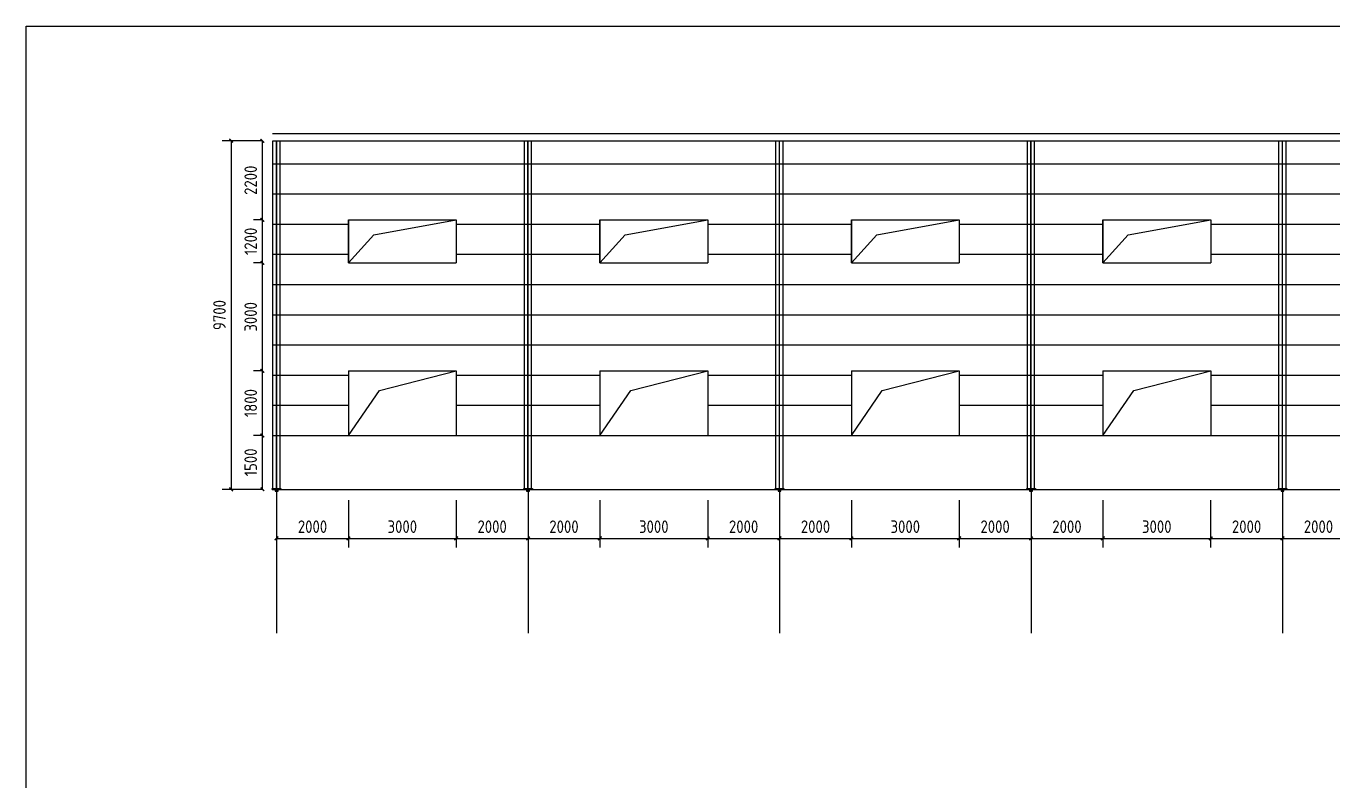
# Model space of a CAD drawing. Extents: x 102162 to 621267, y -39398 to 328893.
# Drawn here: x 102162 to 138533, y 181102 to 202102 of the extents above; entities that cross this region are included whole.
import ezdxf

# ---------------------------------------------------------------- set-up
doc = ezdxf.new("R2010")
doc.units = 0
doc.header["$LTSCALE"] = 1000
doc.header["$MEASUREMENT"] = 0
doc.layers.add('AXIS', color=3, linetype='Continuous')
doc.layers.add('DOTE', color=1, linetype='Continuous')
doc.styles.get("Standard").update_dxf_attribs({"font": 'gbenor.shx', "bigfont": 'gbcbig.shx'})
doc.dimstyles.get("Standard").update_dxf_attribs({"dimscale": 100, "dimtxt": 3.5, "dimasz": 1, "dimexe": 2.5, "dimexo": 3, "dimgap": 1.5, "dimtad": 1, "dimdec": 0, "dimzin": 0, "dimdsep": 46, "dimtxsty": 'Standard', "dimblk": 'ARCHTICK', "dimcen": 0.09, "dimadec": 0, "dimazin": 0, "dimtfac": 1, "dimtdec": 0, "dimtix": 1, "dimtmove": 2, "dimatfit": 3, "dimfxl": 1, "dimtolj": 1, "dimtzin": 0, "dimarcsym": 0})

# ---------------------------------------------------------------- blocks, each defined once
blk = doc.blocks.new('_ArchTick')
at = {"color": 0, "linetype": 'ByBlock', "const_width": 0.4}
blk.add_lwpolyline([(-0.5, -0.5), (0.5, 0.5)], dxfattribs=at)
blk = doc.blocks.new('*D3242')
at = {"color": 0, "lineweight": -2}
for p, q in [((108732, 190713), (108487, 190713)), ((108737, 189213), (108737, 190713)), ((108712, 189213), (108487, 189213))]:
    blk.add_line(p, q, dxfattribs=at)
at = {"layer": 'Defpoints', "color": 0}
for p in [(108737, 190713), (109032, 190713), (109012, 189213)]:
    blk.add_point(p, dxfattribs=at)
at = {"color": 0, "lineweight": -2, "xscale": 100, "yscale": 100, "zscale": 100}
for p, rotation in [((108737, 190713), 90), ((108737, 189213), 270)]:
    blk.add_blockref('_ArchTick', p, dxfattribs=dict(at, rotation=rotation))
at = {"color": 0, "insert": (108412, 189963), "char_height": 350, "attachment_point": 5, "rotation": 90}
blk.add_mtext('\\A1;1500', dxfattribs=at)
blk = doc.blocks.new('*D3243')
at = {"color": 0, "lineweight": -2}
for p, q in [((108732, 192513), (108487, 192513)), ((108737, 190713), (108737, 192513)), ((108732, 190713), (108487, 190713))]:
    blk.add_line(p, q, dxfattribs=at)
at = {"layer": 'Defpoints', "color": 0}
for p in [(108737, 192513), (109032, 192513), (109032, 190713)]:
    blk.add_point(p, dxfattribs=at)
at = {"color": 0, "lineweight": -2, "xscale": 100, "yscale": 100, "zscale": 100}
for p, rotation in [((108737, 192513), 90), ((108737, 190713), 270)]:
    blk.add_blockref('_ArchTick', p, dxfattribs=dict(at, rotation=rotation))
at = {"color": 0, "insert": (108412, 191613), "char_height": 350, "attachment_point": 5, "rotation": 90}
blk.add_mtext('\\A1;1800', dxfattribs=at)
blk = doc.blocks.new('*D3204')
at = {"color": 0, "lineweight": -2}
for p, q in [((108732, 195513), (108487, 195513)), ((108737, 192513), (108737, 195513)), ((108732, 192513), (108487, 192513))]:
    blk.add_line(p, q, dxfattribs=at)
at = {"layer": 'Defpoints', "color": 0}
for p in [(108737, 195513), (109032, 195513), (109032, 192513)]:
    blk.add_point(p, dxfattribs=at)
at = {"color": 0, "lineweight": -2, "xscale": 100, "yscale": 100, "zscale": 100}
for p, rotation in [((108737, 195513), 90), ((108737, 192513), 270)]:
    blk.add_blockref('_ArchTick', p, dxfattribs=dict(at, rotation=rotation))
at = {"color": 0, "insert": (108412, 194013), "char_height": 350, "attachment_point": 5, "rotation": 90}
blk.add_mtext('\\A1;3000', dxfattribs=at)
blk = doc.blocks.new('*D3205')
at = {"color": 0, "lineweight": -2}
for p, q in [((108732, 196713), (108487, 196713)), ((108737, 195513), (108737, 196713)), ((108732, 195513), (108487, 195513))]:
    blk.add_line(p, q, dxfattribs=at)
at = {"layer": 'Defpoints', "color": 0}
for p in [(108737, 196713), (109032, 196713), (109032, 195513)]:
    blk.add_point(p, dxfattribs=at)
at = {"color": 0, "lineweight": -2, "xscale": 100, "yscale": 100, "zscale": 100}
for p, rotation in [((108737, 196713), 90), ((108737, 195513), 270)]:
    blk.add_blockref('_ArchTick', p, dxfattribs=dict(at, rotation=rotation))
at = {"color": 0, "insert": (108412, 196113), "char_height": 350, "attachment_point": 5, "rotation": 90}
blk.add_mtext('\\A1;1200', dxfattribs=at)
blk = doc.blocks.new('*D3244')
at = {"color": 0, "lineweight": -2}
for p, q in [((108732, 198913), (108487, 198913)), ((108737, 196713), (108737, 198913)), ((108732, 196713), (108487, 196713))]:
    blk.add_line(p, q, dxfattribs=at)
at = {"layer": 'Defpoints', "color": 0}
for p in [(108737, 198913), (109032, 198913), (109032, 196713)]:
    blk.add_point(p, dxfattribs=at)
at = {"color": 0, "lineweight": -2, "xscale": 100, "yscale": 100, "zscale": 100}
for p, rotation in [((108737, 198913), 90), ((108737, 196713), 270)]:
    blk.add_blockref('_ArchTick', p, dxfattribs=dict(at, rotation=rotation))
at = {"color": 0, "insert": (108412, 197813), "char_height": 350, "attachment_point": 5, "rotation": 90}
blk.add_mtext('\\A1;2200', dxfattribs=at)
blk = doc.blocks.new('*D3245')
at = {"color": 0, "lineweight": -2}
for p, q in [((108732, 198913), (107618, 198913)), ((107868, 198913), (107868, 189213)), ((108732, 189213), (107618, 189213))]:
    blk.add_line(p, q, dxfattribs=at)
at = {"layer": 'Defpoints', "color": 0}
for p in [(109032, 198913), (107868, 189213), (109032, 189213)]:
    blk.add_point(p, dxfattribs=at)
at = {"color": 0, "lineweight": -2, "xscale": 100, "yscale": 100, "zscale": 100}
for p, rotation in [((107868, 198913), 90), ((107868, 189213), 270)]:
    blk.add_blockref('_ArchTick', p, dxfattribs=dict(at, rotation=rotation))
at = {"color": 0, "insert": (107543, 194063), "char_height": 350, "attachment_point": 5, "rotation": 90}
blk.add_mtext('\\A1;9700', dxfattribs=at)
blk = doc.blocks.new('*D3246')
at = {"color": 0, "lineweight": -2}
for p, q in [((109132, 188913), (109132, 187599)), ((111132, 188913), (111132, 187599)), ((109132, 187849), (111132, 187849))]:
    blk.add_line(p, q, dxfattribs=at)
at = {"layer": 'Defpoints', "color": 0}
for p in [(109132, 189213), (111132, 189213), (111132, 187849)]:
    blk.add_point(p, dxfattribs=at)
at = {"color": 0, "lineweight": -2, "xscale": 100, "yscale": 100, "zscale": 100, "rotation": 180}
blk.add_blockref('_ArchTick', (109132, 187849), dxfattribs=at)
at = {"color": 0, "lineweight": -2, "xscale": 100, "yscale": 100, "zscale": 100}
blk.add_blockref('_ArchTick', (111132, 187849), dxfattribs=at)
at = {"color": 0, "insert": (110132, 188174), "char_height": 350, "attachment_point": 5}
blk.add_mtext('\\A1;2000', dxfattribs=at)
blk = doc.blocks.new('*D3206')
at = {"color": 0, "lineweight": -2}
for p, q in [((111132, 188913), (111132, 187599)), ((114132, 188913), (114132, 187599)), ((111132, 187849), (114132, 187849))]:
    blk.add_line(p, q, dxfattribs=at)
at = {"layer": 'Defpoints', "color": 0}
for p in [(111132, 189213), (114132, 189213), (114132, 187849)]:
    blk.add_point(p, dxfattribs=at)
at = {"color": 0, "lineweight": -2, "xscale": 100, "yscale": 100, "zscale": 100, "rotation": 180}
blk.add_blockref('_ArchTick', (111132, 187849), dxfattribs=at)
at = {"color": 0, "lineweight": -2, "xscale": 100, "yscale": 100, "zscale": 100}
blk.add_blockref('_ArchTick', (114132, 187849), dxfattribs=at)
at = {"color": 0, "insert": (112632, 188174), "char_height": 350, "attachment_point": 5}
blk.add_mtext('\\A1;3000', dxfattribs=at)
blk = doc.blocks.new('*D3247')
at = {"color": 0, "lineweight": -2}
for p, q in [((114132, 188913), (114132, 187599)), ((116132, 188913), (116132, 187599)), ((114132, 187849), (116132, 187849))]:
    blk.add_line(p, q, dxfattribs=at)
at = {"layer": 'Defpoints', "color": 0}
for p in [(114132, 189213), (116132, 189213), (116132, 187849)]:
    blk.add_point(p, dxfattribs=at)
at = {"color": 0, "lineweight": -2, "xscale": 100, "yscale": 100, "zscale": 100, "rotation": 180}
blk.add_blockref('_ArchTick', (114132, 187849), dxfattribs=at)
at = {"color": 0, "lineweight": -2, "xscale": 100, "yscale": 100, "zscale": 100}
blk.add_blockref('_ArchTick', (116132, 187849), dxfattribs=at)
at = {"color": 0, "insert": (115132, 188174), "char_height": 350, "attachment_point": 5}
blk.add_mtext('\\A1;2000', dxfattribs=at)
blk = doc.blocks.new('*D3248')
at = {"color": 0, "lineweight": -2}
for p, q in [((116132, 188913), (116132, 187599)), ((118132, 188913), (118132, 187599)), ((116132, 187849), (118132, 187849))]:
    blk.add_line(p, q, dxfattribs=at)
at = {"layer": 'Defpoints', "color": 0}
for p in [(116132, 189213), (118132, 189213), (118132, 187849)]:
    blk.add_point(p, dxfattribs=at)
at = {"color": 0, "lineweight": -2, "xscale": 100, "yscale": 100, "zscale": 100, "rotation": 180}
blk.add_blockref('_ArchTick', (116132, 187849), dxfattribs=at)
at = {"color": 0, "lineweight": -2, "xscale": 100, "yscale": 100, "zscale": 100}
blk.add_blockref('_ArchTick', (118132, 187849), dxfattribs=at)
at = {"color": 0, "insert": (117132, 188174), "char_height": 350, "attachment_point": 5}
blk.add_mtext('\\A1;2000', dxfattribs=at)
blk = doc.blocks.new('*D3207')
at = {"color": 0, "lineweight": -2}
for p, q in [((118132, 188913), (118132, 187599)), ((121132, 188913), (121132, 187599)), ((118132, 187849), (121132, 187849))]:
    blk.add_line(p, q, dxfattribs=at)
at = {"layer": 'Defpoints', "color": 0}
for p in [(118132, 189213), (121132, 189213), (121132, 187849)]:
    blk.add_point(p, dxfattribs=at)
at = {"color": 0, "lineweight": -2, "xscale": 100, "yscale": 100, "zscale": 100, "rotation": 180}
blk.add_blockref('_ArchTick', (118132, 187849), dxfattribs=at)
at = {"color": 0, "lineweight": -2, "xscale": 100, "yscale": 100, "zscale": 100}
blk.add_blockref('_ArchTick', (121132, 187849), dxfattribs=at)
at = {"color": 0, "insert": (119632, 188174), "char_height": 350, "attachment_point": 5}
blk.add_mtext('\\A1;3000', dxfattribs=at)
blk = doc.blocks.new('*D3249')
at = {"color": 0, "lineweight": -2}
for p, q in [((121132, 188913), (121132, 187599)), ((123132, 188913), (123132, 187599)), ((121132, 187849), (123132, 187849))]:
    blk.add_line(p, q, dxfattribs=at)
at = {"layer": 'Defpoints', "color": 0}
for p in [(121132, 189213), (123132, 189213), (123132, 187849)]:
    blk.add_point(p, dxfattribs=at)
at = {"color": 0, "lineweight": -2, "xscale": 100, "yscale": 100, "zscale": 100, "rotation": 180}
blk.add_blockref('_ArchTick', (121132, 187849), dxfattribs=at)
at = {"color": 0, "lineweight": -2, "xscale": 100, "yscale": 100, "zscale": 100}
blk.add_blockref('_ArchTick', (123132, 187849), dxfattribs=at)
at = {"color": 0, "insert": (122132, 188174), "char_height": 350, "attachment_point": 5}
blk.add_mtext('\\A1;2000', dxfattribs=at)
blk = doc.blocks.new('*D3250')
at = {"color": 0, "lineweight": -2}
for p, q in [((123132, 188913), (123132, 187599)), ((125132, 188913), (125132, 187599)), ((123132, 187849), (125132, 187849))]:
    blk.add_line(p, q, dxfattribs=at)
at = {"layer": 'Defpoints', "color": 0}
for p in [(123132, 189213), (125132, 189213), (125132, 187849)]:
    blk.add_point(p, dxfattribs=at)
at = {"color": 0, "lineweight": -2, "xscale": 100, "yscale": 100, "zscale": 100, "rotation": 180}
blk.add_blockref('_ArchTick', (123132, 187849), dxfattribs=at)
at = {"color": 0, "lineweight": -2, "xscale": 100, "yscale": 100, "zscale": 100}
blk.add_blockref('_ArchTick', (125132, 187849), dxfattribs=at)
at = {"color": 0, "insert": (124132, 188174), "char_height": 350, "attachment_point": 5}
blk.add_mtext('\\A1;2000', dxfattribs=at)
blk = doc.blocks.new('*D3208')
at = {"color": 0, "lineweight": -2}
for p, q in [((125132, 188913), (125132, 187599)), ((128132, 188913), (128132, 187599)), ((125132, 187849), (128132, 187849))]:
    blk.add_line(p, q, dxfattribs=at)
at = {"layer": 'Defpoints', "color": 0}
for p in [(125132, 189213), (128132, 189213), (128132, 187849)]:
    blk.add_point(p, dxfattribs=at)
at = {"color": 0, "lineweight": -2, "xscale": 100, "yscale": 100, "zscale": 100, "rotation": 180}
blk.add_blockref('_ArchTick', (125132, 187849), dxfattribs=at)
at = {"color": 0, "lineweight": -2, "xscale": 100, "yscale": 100, "zscale": 100}
blk.add_blockref('_ArchTick', (128132, 187849), dxfattribs=at)
at = {"color": 0, "insert": (126632, 188174), "char_height": 350, "attachment_point": 5}
blk.add_mtext('\\A1;3000', dxfattribs=at)
blk = doc.blocks.new('*D3251')
at = {"color": 0, "lineweight": -2}
for p, q in [((128132, 188913), (128132, 187599)), ((130132, 188913), (130132, 187599)), ((128132, 187849), (130132, 187849))]:
    blk.add_line(p, q, dxfattribs=at)
at = {"layer": 'Defpoints', "color": 0}
for p in [(128132, 189213), (130132, 189213), (130132, 187849)]:
    blk.add_point(p, dxfattribs=at)
at = {"color": 0, "lineweight": -2, "xscale": 100, "yscale": 100, "zscale": 100, "rotation": 180}
blk.add_blockref('_ArchTick', (128132, 187849), dxfattribs=at)
at = {"color": 0, "lineweight": -2, "xscale": 100, "yscale": 100, "zscale": 100}
blk.add_blockref('_ArchTick', (130132, 187849), dxfattribs=at)
at = {"color": 0, "insert": (129132, 188174), "char_height": 350, "attachment_point": 5}
blk.add_mtext('\\A1;2000', dxfattribs=at)
blk = doc.blocks.new('*D3252')
at = {"color": 0, "lineweight": -2}
for p, q in [((130132, 188913), (130132, 187599)), ((132132, 188913), (132132, 187599)), ((130132, 187849), (132132, 187849))]:
    blk.add_line(p, q, dxfattribs=at)
at = {"layer": 'Defpoints', "color": 0}
for p in [(130132, 189213), (132132, 189213), (132132, 187849)]:
    blk.add_point(p, dxfattribs=at)
at = {"color": 0, "lineweight": -2, "xscale": 100, "yscale": 100, "zscale": 100, "rotation": 180}
blk.add_blockref('_ArchTick', (130132, 187849), dxfattribs=at)
at = {"color": 0, "lineweight": -2, "xscale": 100, "yscale": 100, "zscale": 100}
blk.add_blockref('_ArchTick', (132132, 187849), dxfattribs=at)
at = {"color": 0, "insert": (131132, 188174), "char_height": 350, "attachment_point": 5}
blk.add_mtext('\\A1;2000', dxfattribs=at)
blk = doc.blocks.new('*D3209')
at = {"color": 0, "lineweight": -2}
for p, q in [((132132, 188913), (132132, 187599)), ((135132, 188913), (135132, 187599)), ((132132, 187849), (135132, 187849))]:
    blk.add_line(p, q, dxfattribs=at)
at = {"layer": 'Defpoints', "color": 0}
for p in [(132132, 189213), (135132, 189213), (135132, 187849)]:
    blk.add_point(p, dxfattribs=at)
at = {"color": 0, "lineweight": -2, "xscale": 100, "yscale": 100, "zscale": 100, "rotation": 180}
blk.add_blockref('_ArchTick', (132132, 187849), dxfattribs=at)
at = {"color": 0, "lineweight": -2, "xscale": 100, "yscale": 100, "zscale": 100}
blk.add_blockref('_ArchTick', (135132, 187849), dxfattribs=at)
at = {"color": 0, "insert": (133632, 188174), "char_height": 350, "attachment_point": 5}
blk.add_mtext('\\A1;3000', dxfattribs=at)
blk = doc.blocks.new('*D3253')
at = {"color": 0, "lineweight": -2}
for p, q in [((135132, 188913), (135132, 187599)), ((137132, 188913), (137132, 187599)), ((135132, 187849), (137132, 187849))]:
    blk.add_line(p, q, dxfattribs=at)
at = {"layer": 'Defpoints', "color": 0}
for p in [(135132, 189213), (137132, 189213), (137132, 187849)]:
    blk.add_point(p, dxfattribs=at)
at = {"color": 0, "lineweight": -2, "xscale": 100, "yscale": 100, "zscale": 100, "rotation": 180}
blk.add_blockref('_ArchTick', (135132, 187849), dxfattribs=at)
at = {"color": 0, "lineweight": -2, "xscale": 100, "yscale": 100, "zscale": 100}
blk.add_blockref('_ArchTick', (137132, 187849), dxfattribs=at)
at = {"color": 0, "insert": (136132, 188174), "char_height": 350, "attachment_point": 5}
blk.add_mtext('\\A1;2000', dxfattribs=at)
blk = doc.blocks.new('*D3254')
at = {"color": 0, "lineweight": -2}
for p, q in [((137132, 188913), (137132, 187599)), ((139132, 188913), (139132, 187599)), ((137132, 187849), (139132, 187849))]:
    blk.add_line(p, q, dxfattribs=at)
at = {"layer": 'Defpoints', "color": 0}
for p in [(137132, 189213), (139132, 189213), (139132, 187849)]:
    blk.add_point(p, dxfattribs=at)
at = {"color": 0, "lineweight": -2, "xscale": 100, "yscale": 100, "zscale": 100, "rotation": 180}
blk.add_blockref('_ArchTick', (137132, 187849), dxfattribs=at)
at = {"color": 0, "lineweight": -2, "xscale": 100, "yscale": 100, "zscale": 100}
blk.add_blockref('_ArchTick', (139132, 187849), dxfattribs=at)
at = {"color": 0, "insert": (138132, 188174), "char_height": 350, "attachment_point": 5}
blk.add_mtext('\\A1;2000', dxfattribs=at)

msp = doc.modelspace()

# ---------------------------------------------------------------- linework, layer by layer
at = {"color": 4}
for p, q in [((109018.3, 199113.3), (151258.3, 199113.3)), ((109018.3, 198273.3), (151258.3, 198273.3)), ((109018.3, 197433.3), (151258.3, 197433.3)), ((109018.3, 196593.3), (111132.3, 196593.3)), ((114132.3, 196593.3), (118132.3, 196593.3)), ((121132.3, 196593.3), (125132.3, 196593.3)), ((128132.3, 196593.3), (132132.3, 196593.3)), ((135132.3, 196593.3), (139132.3, 196593.3)), ((109018.3, 195753.3), (111132.3, 195753.3)), ((114132.3, 195753.3), (118132.3, 195753.3)), ((121132.3, 195753.3), (125132.3, 195753.3)), ((128132.3, 195753.3), (132132.3, 195753.3)), ((135132.3, 195753.3), (139132.3, 195753.3)), ((109018.3, 194913.3), (151258.3, 194913.3)), ((109018.3, 194073.3), (151258.3, 194073.3)), ((109018.3, 193233.3), (151258.3, 193233.3)), ((109018.3, 192393.3), (111132.3, 192393.3)), ((114132.3, 192393.3), (118132.3, 192393.3)), ((121132.3, 192393.3), (125132.3, 192393.3)), ((128132.3, 192393.3), (132132.3, 192393.3)), ((135132.3, 192393.3), (139132.3, 192393.3)), ((109018.3, 191553.3), (111132.3, 191553.3)), ((114132.3, 191553.3), (118132.3, 191553.3)), ((121132.3, 191553.3), (125132.3, 191553.3)), ((128132.3, 191553.3), (132132.3, 191553.3)), ((135132.3, 191553.3), (139132.3, 191553.3))]:
    msp.add_line(p, q, dxfattribs=at)
for p, q in [((109032.3, 198913.3), (151232.3, 198913.3)), ((111132.3, 196713.3), (111132.3, 195513.3)), ((111836.6, 196291.7), (114132.3, 196713.3)), ((114132.3, 196713.3), (114132.3, 195513.3)), ((118132.3, 196713.3), (118132.3, 195513.3)), ((118836.6, 196291.7), (121132.3, 196713.3)), ((121132.3, 196713.3), (121132.3, 195513.3)), ((125132.3, 196713.3), (125132.3, 195513.3)), ((125836.6, 196291.7), (128132.3, 196713.3)), ((128132.3, 196713.3), (128132.3, 195513.3)), ((132132.3, 196713.3), (132132.3, 195513.3)), ((132836.6, 196291.7), (135132.3, 196713.3)), ((135132.3, 196713.3), (135132.3, 195513.3)), ((111132.3, 195513.3), (111836.6, 196291.7)), ((118132.3, 195513.3), (118836.6, 196291.7)), ((125132.3, 195513.3), (125836.6, 196291.7)), ((132132.3, 195513.3), (132836.6, 196291.7)), ((111132.3, 192513.3), (111132.3, 190713.3)), ((111992.7, 191965.9), (114132.3, 192513.3)), ((114132.3, 192513.3), (114132.3, 190713.3)), ((118132.3, 192513.3), (118132.3, 190713.3)), ((118992.7, 191965.9), (121132.3, 192513.3)), ((121132.3, 192513.3), (121132.3, 190713.3)), ((125132.3, 192513.3), (125132.3, 190713.3)), ((125992.7, 191965.9), (128132.3, 192513.3)), ((128132.3, 192513.3), (128132.3, 190713.3)), ((132132.3, 192513.3), (132132.3, 190713.3)), ((132992.7, 191965.9), (135132.3, 192513.3)), ((135132.3, 192513.3), (135132.3, 190713.3)), ((111132.3, 190713.3), (111992.7, 191965.9)), ((118132.3, 190713.3), (118992.7, 191965.9)), ((125132.3, 190713.3), (125992.7, 191965.9)), ((132132.3, 190713.3), (132992.7, 191965.9)), ((109032.3, 190713.3), (151232.3, 190713.3)), ((109012.3, 189213.3), (151252.3, 189213.3))]:
    msp.add_line(p, q)
at = {"color": 6}
for p, q in [((111132.3, 195513.3), (111132.3, 196713.3)), ((111132.3, 196713.3), (114132.3, 196713.3)), ((114132.3, 196713.3), (114132.3, 195513.3)), ((118132.3, 195513.3), (118132.3, 196713.3)), ((118132.3, 196713.3), (121132.3, 196713.3)), ((121132.3, 196713.3), (121132.3, 195513.3)), ((125132.3, 195513.3), (125132.3, 196713.3)), ((125132.3, 196713.3), (128132.3, 196713.3)), ((128132.3, 196713.3), (128132.3, 195513.3)), ((132132.3, 195513.3), (132132.3, 196713.3)), ((132132.3, 196713.3), (135132.3, 196713.3)), ((135132.3, 196713.3), (135132.3, 195513.3)), ((111132.3, 195513.3), (114132.3, 195513.3)), ((118132.3, 195513.3), (121132.3, 195513.3)), ((125132.3, 195513.3), (128132.3, 195513.3)), ((132132.3, 195513.3), (135132.3, 195513.3)), ((111132.3, 192513.3), (111132.3, 190713.3)), ((111132.3, 192513.3), (114132.3, 192513.3)), ((114132.3, 192513.3), (114132.3, 190713.3)), ((118132.3, 192513.3), (118132.3, 190713.3)), ((118132.3, 192513.3), (121132.3, 192513.3)), ((121132.3, 192513.3), (121132.3, 190713.3)), ((125132.3, 192513.3), (125132.3, 190713.3)), ((125132.3, 192513.3), (128132.3, 192513.3)), ((128132.3, 192513.3), (128132.3, 190713.3)), ((132132.3, 192513.3), (132132.3, 190713.3)), ((132132.3, 192513.3), (135132.3, 192513.3)), ((135132.3, 192513.3), (135132.3, 190713.3)), ((109092.3, 189213.3), (109092.3, 189163.3)), ((109092.3, 189163.3), (109172.3, 189163.3)), ((109102.3, 189213.3), (109102.3, 189163.3)), ((109162.3, 189163.3), (109162.3, 189213.3)), ((109172.3, 189163.3), (109172.3, 189213.3)), ((116092.3, 189213.3), (116092.3, 189163.3)), ((116092.3, 189163.3), (116172.3, 189163.3)), ((116102.3, 189213.3), (116102.3, 189163.3)), ((116162.3, 189163.3), (116162.3, 189213.3)), ((116172.3, 189163.3), (116172.3, 189213.3)), ((123092.3, 189213.3), (123092.3, 189163.3)), ((123092.3, 189163.3), (123172.3, 189163.3)), ((123102.3, 189213.3), (123102.3, 189163.3)), ((123162.3, 189163.3), (123162.3, 189213.3)), ((123172.3, 189163.3), (123172.3, 189213.3)), ((130092.3, 189213.3), (130092.3, 189163.3)), ((130092.3, 189163.3), (130172.3, 189163.3)), ((130102.3, 189213.3), (130102.3, 189163.3)), ((130162.3, 189163.3), (130162.3, 189213.3)), ((130172.3, 189163.3), (130172.3, 189213.3)), ((137092.3, 189213.3), (137092.3, 189163.3)), ((137092.3, 189163.3), (137172.3, 189163.3)), ((137102.3, 189213.3), (137102.3, 189163.3)), ((137162.3, 189163.3), (137162.3, 189213.3)), ((137172.3, 189163.3), (137172.3, 189213.3))]:
    msp.add_line(p, q, dxfattribs=at)
at = {"color": 2}
for p, q in [((109012.3, 189213.3), (109012.3, 189233.3)), ((109012.3, 189233.3), (109252.3, 189233.3)), ((109132.3, 189213.3), (109012.3, 189213.3)), ((109252.3, 189213.3), (109132.3, 189213.3)), ((109252.3, 189233.3), (109252.3, 189213.3)), ((116012.3, 189213.3), (116012.3, 189233.3)), ((116012.3, 189233.3), (116252.3, 189233.3)), ((116132.3, 189213.3), (116012.3, 189213.3)), ((116252.3, 189213.3), (116132.3, 189213.3)), ((116252.3, 189233.3), (116252.3, 189213.3)), ((123012.3, 189213.3), (123012.3, 189233.3)), ((123012.3, 189233.3), (123252.3, 189233.3)), ((123132.3, 189213.3), (123012.3, 189213.3)), ((123252.3, 189213.3), (123132.3, 189213.3)), ((123252.3, 189233.3), (123252.3, 189213.3)), ((130012.3, 189213.3), (130012.3, 189233.3)), ((130012.3, 189233.3), (130252.3, 189233.3)), ((130132.3, 189213.3), (130012.3, 189213.3)), ((130252.3, 189213.3), (130132.3, 189213.3)), ((130252.3, 189233.3), (130252.3, 189213.3)), ((137012.3, 189213.3), (137012.3, 189233.3)), ((137012.3, 189233.3), (137252.3, 189233.3)), ((137132.3, 189213.3), (137012.3, 189213.3)), ((137252.3, 189213.3), (137132.3, 189213.3)), ((137252.3, 189233.3), (137252.3, 189213.3))]:
    msp.add_line(p, q, dxfattribs=at)
msp.add_lwpolyline([(102161.7, 202101.7), (161561.7, 202101.7), (161561.7, 160101.7), (102161.7, 160101.7)], close=True)
at = {"layer": 'AXIS'}
for p, q in [((109132.3, 189213.3), (109132.3, 185213.3)), ((116132.3, 189213.3), (116132.3, 185213.3)), ((123132.3, 189213.3), (123132.3, 185213.3)), ((130132.3, 189213.3), (130132.3, 185213.3)), ((137132.3, 189213.3), (137132.3, 185213.3))]:
    msp.add_line(p, q, dxfattribs=at)
at = {"layer": 'DOTE', "color": 0}
for p, q in [((109032.3, 189213.3), (109032.3, 198913.3)), ((109129.3, 189213.3), (109129.3, 198913.3)), ((109135.3, 189213.3), (109135.3, 198913.3)), ((109232.3, 189213.3), (109232.3, 198913.3)), ((116032.3, 189213.3), (116032.3, 198913.3)), ((116129.3, 189213.3), (116129.3, 198913.3)), ((116135.3, 189213.3), (116135.3, 198913.3)), ((116232.3, 189213.3), (116232.3, 198913.3)), ((123032.3, 189213.3), (123032.3, 198913.3)), ((123129.3, 189213.3), (123129.3, 198913.3)), ((123135.3, 189213.3), (123135.3, 198913.3)), ((123232.3, 189213.3), (123232.3, 198913.3)), ((130032.3, 189213.3), (130032.3, 198913.3)), ((130129.3, 189213.3), (130129.3, 198913.3)), ((130135.3, 189213.3), (130135.3, 198913.3)), ((130232.3, 189213.3), (130232.3, 198913.3)), ((137032.3, 189213.3), (137032.3, 198913.3)), ((137129.3, 189213.3), (137129.3, 198913.3)), ((137135.3, 189213.3), (137135.3, 198913.3)), ((137232.3, 189213.3), (137232.3, 198913.3))]:
    msp.add_line(p, q, dxfattribs=at)
at = {"layer": 'DOTE'}
for p, q in [((109132.3, 189163.3), (109132.3, 198913.3)), ((116132.3, 189163.3), (116132.3, 198913.3)), ((116132.3, 189163.3), (116132.3, 198913.3)), ((123132.3, 189163.3), (123132.3, 198913.3)), ((123132.3, 189163.3), (123132.3, 198913.3)), ((130132.3, 189163.3), (130132.3, 198913.3)), ((130132.3, 189163.3), (130132.3, 198913.3)), ((137132.3, 189163.3), (137132.3, 198913.3)), ((137132.3, 189163.3), (137132.3, 198913.3))]:
    msp.add_line(p, q, dxfattribs=at)

# ---------------------------------------------------------------- dimensions: what is measured, and where the dimension line sits
dim = msp.add_aligned_dim(p1=(109032.3, 198913.3), p2=(109032.3, 189213.3), distance=-1164.1, dimstyle='Standard')
dim.commit()
dim.dimension.update_dxf_attribs({"geometry": '*D3245', "text_midpoint": (107543.1, 194063.3)})
for base, p1, p2, picture, middle in [((108737.4, 198913.3), (109032.3, 196713.3), (109032.3, 198913.3), '*D3244', (108412.4, 197813.3)), ((108737.4, 196713.3), (109032.3, 195513.3), (109032.3, 196713.3), '*D3205', (108412.4, 196113.3)), ((108737.4, 195513.3), (109032.3, 192513.3), (109032.3, 195513.3), '*D3204', (108412.4, 194013.3)), ((108737.4, 192513.3), (109032.3, 190713.3), (109032.3, 192513.3), '*D3243', (108412.4, 191613.3)), ((108737.4, 190713.3), (109012.3, 189213.3), (109032.3, 190713.3), '*D3242', (108412.4, 189963.3))]:
    dim = msp.add_linear_dim(base=base, p1=p1, p2=p2, angle=90, dimstyle='Standard')
    dim.commit()
    dim.dimension.update_dxf_attribs({"geometry": picture, "text_midpoint": middle})
for base, p1, p2, picture, middle in [((111132.3, 187849.2), (109132.3, 189213.3), (111132.3, 189213.3), '*D3246', (110132.3, 188174.2)), ((114132.3, 187849.2), (111132.3, 189213.3), (114132.3, 189213.3), '*D3206', (112632.3, 188174.2)), ((116132.3, 187849.2), (114132.3, 189213.3), (116132.3, 189213.3), '*D3247', (115132.3, 188174.2)), ((118132.3, 187849.2), (116132.3, 189213.3), (118132.3, 189213.3), '*D3248', (117132.3, 188174.2)), ((121132.3, 187849.2), (118132.3, 189213.3), (121132.3, 189213.3), '*D3207', (119632.3, 188174.2)), ((123132.3, 187849.2), (121132.3, 189213.3), (123132.3, 189213.3), '*D3249', (122132.3, 188174.2)), ((125132.3, 187849.2), (123132.3, 189213.3), (125132.3, 189213.3), '*D3250', (124132.3, 188174.2)), ((128132.3, 187849.2), (125132.3, 189213.3), (128132.3, 189213.3), '*D3208', (126632.3, 188174.2)), ((130132.3, 187849.2), (128132.3, 189213.3), (130132.3, 189213.3), '*D3251', (129132.3, 188174.2)), ((132132.3, 187849.2), (130132.3, 189213.3), (132132.3, 189213.3), '*D3252', (131132.3, 188174.2)), ((135132.3, 187849.2), (132132.3, 189213.3), (135132.3, 189213.3), '*D3209', (133632.3, 188174.2)), ((137132.3, 187849.2), (135132.3, 189213.3), (137132.3, 189213.3), '*D3253', (136132.3, 188174.2)), ((139132.3, 187849.2), (137132.3, 189213.3), (139132.3, 189213.3), '*D3254', (138132.3, 188174.2))]:
    dim = msp.add_linear_dim(base=base, p1=p1, p2=p2, dimstyle='Standard')
    dim.commit()
    dim.dimension.update_dxf_attribs({"geometry": picture, "text_midpoint": middle})

doc.saveas('drawing.dxf')
